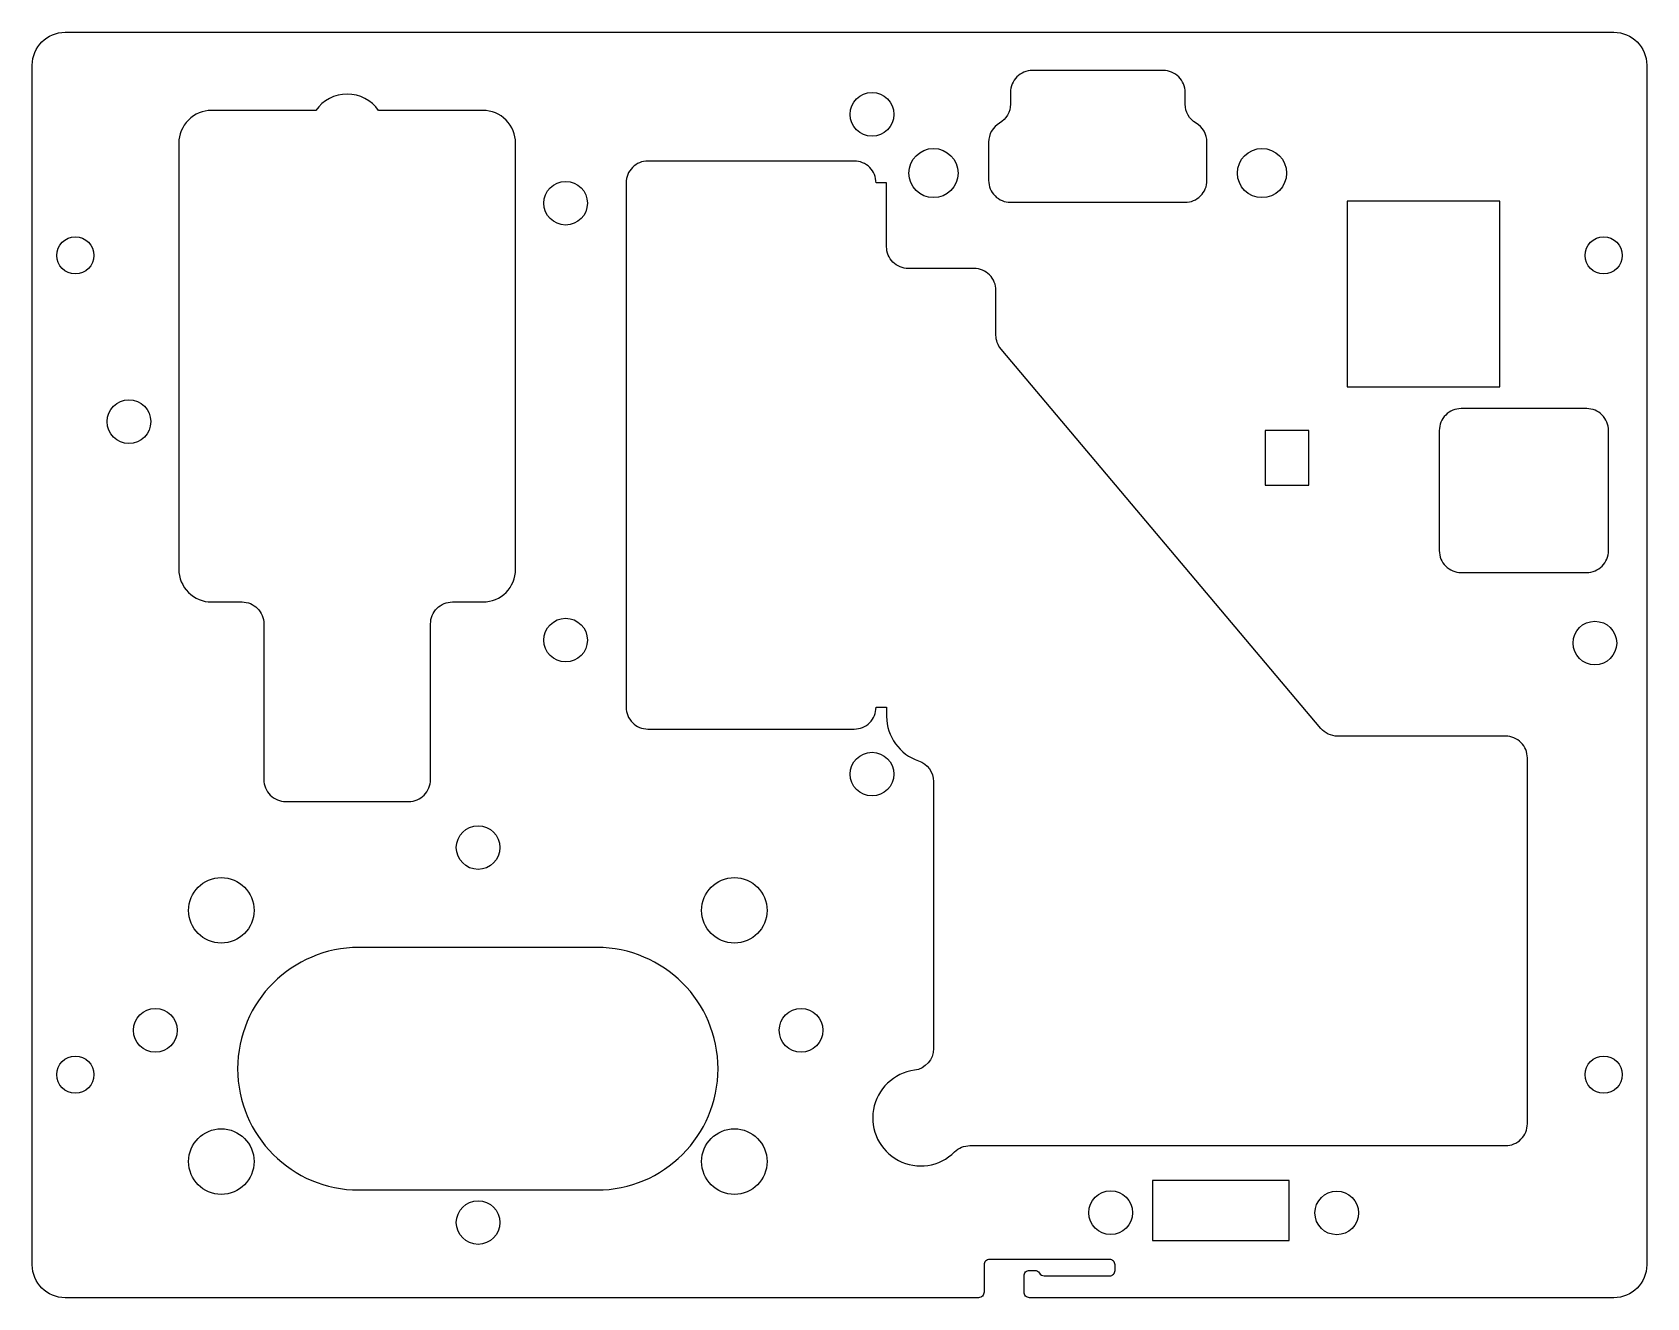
# Model space of a CAD drawing. Header units: millimetres. Extents: x -46 to 101, y -12 to 104.
import ezdxf

# ---------------------------------------------------------------- set-up
doc = ezdxf.new("R2010")
doc.units = ezdxf.units.MM
doc.layers.get('0').update_dxf_attribs({"linetype": 'CONTINUOUS'})

msp = doc.modelspace()

# ---------------------------------------------------------------- linework, layer by layer
for points in [[(45.43, -9.61, -0.267949), (45.87, -9.86, 0.267949), (46.3, -10.11), (52.3, -10.11, 0.414214), (52.8, -9.61), (52.8, -9.11, 0.414214), (52.3, -8.61), (41.3, -8.61, 0.414214), (40.8, -9.11), (40.8, -11.61, -0.414214), (40.3, -12.11), (-43.38, -12.11, -0.414214), (-46.38, -9.11), (-46.38, 100.74, -0.414214), (-43.38, 103.74), (98.5, 103.74, -0.414214), (101.5, 100.74), (101.5, -9.11, -0.414214), (98.5, -12.11), (44.96, -12.11, -0.414214), (44.46, -11.61), (44.46, -10.11, -0.414214), (44.96, -9.61)], [(43.22, 97.15, -0.267949), (42.22, 95.42, 0.267949), (41.22, 93.69), (41.22, 90.17, 0.414214), (43.22, 88.17), (59.22, 88.17, 0.414214), (61.22, 90.17), (61.22, 93.69, 0.267949), (60.22, 95.42, -0.267949), (59.22, 97.15), (59.22, 98.24, 0.414214), (57.22, 100.24), (45.22, 100.24, 0.414214), (43.22, 98.24)], [(-27.17, 51.58, -0.414214), (-25.17, 49.58), (-25.17, 35.32, 0.414214), (-23.17, 33.32), (-11.9, 33.32, 0.414214), (-9.9, 35.32), (-9.9, 49.58, -0.414214), (-7.9, 51.58), (-5.11, 51.58, 0.414213), (-2.11, 54.58), (-2.11, 93.58, 0.414214), (-5.11, 96.58), (-14.66, 96.58, 0.522233), (-20.41, 96.58), (-29.96, 96.58, 0.414214), (-32.96, 93.58), (-32.96, 54.58, 0.414214), (-29.96, 51.58)], [(33.87, 82.11, -0.414214), (31.87, 84.11), (31.87, 89.95), (30.91, 89.95, 0.414214), (28.91, 91.95), (10.01, 91.95, 0.414214), (8.01, 89.95), (8.01, 41.95, 0.414214), (10.01, 39.95), (28.91, 39.95, 0.414214), (30.91, 41.95), (31.87, 41.95), (31.87, 41.11, 0.322464), (34.81, 37.04, -0.322464), (36.17, 35.14), (36.17, 10.7, -0.376628), (34.43, 8.71, 1.394155), (38.1, 1.23, -0.198207), (39.51, 1.81), (88.57, 1.81, 0.414214), (90.57, 3.81), (90.57, 37.3, 0.414214), (88.57, 39.3), (73.17, 39.3, -0.221012), (71.64, 40.01), (42.36, 74.73, -0.176998), (41.89, 76.01), (41.89, 80.11, 0.414214), (39.89, 82.11)], [(84.5, 54.28), (96, 54.28, 0.414214), (98, 56.28), (98, 67.28, 0.414214), (96, 69.28), (84.5, 69.28, 0.414214), (82.5, 67.28), (82.5, 56.28, 0.414214)], [(5.33, 19.95), (-16.47, 19.95, 1), (-16.47, -2.25), (5.33, -2.25, 1)]]:
    msp.add_lwpolyline(points, format="xyb", close=True)
for points in [[(74.06, 88.28), (74.06, 71.28), (88.06, 71.28), (88.06, 88.28)], [(70.56, 62.28), (70.56, 67.28), (66.56, 67.28), (66.56, 62.28)], [(56.24, -1.39), (56.24, -6.89), (68.74, -6.89), (68.74, -1.39)]]:
    msp.add_lwpolyline(points, close=True)
for centre, radius in [((30.54, 96.22), 2), ((36.17, 90.85), 2.25), ((66.26, 90.85), 2.25), ((2.47, 88.09), 2), ((-42.44, 83.31), 1.7), ((97.56, 83.31), 1.7), ((-37.53, 68.09), 2), ((2.47, 48.09), 2), ((96.75, 47.82), 2), ((30.54, 35.82), 2), ((-5.54, 29.1), 2), ((-29.07, 23.35), 3), ((17.93, 23.35), 3), ((-35.11, 12.37), 2), ((24.04, 12.37), 2), ((-42.44, 8.31), 1.7), ((97.56, 8.31), 1.7), ((-29.07, 0.35), 3), ((17.93, 0.35), 3), ((52.4, -4.33), 2), ((73.11, -4.35), 2), ((-5.54, -5.23), 2)]:
    msp.add_circle(centre, radius)

doc.saveas('drawing.dxf')
